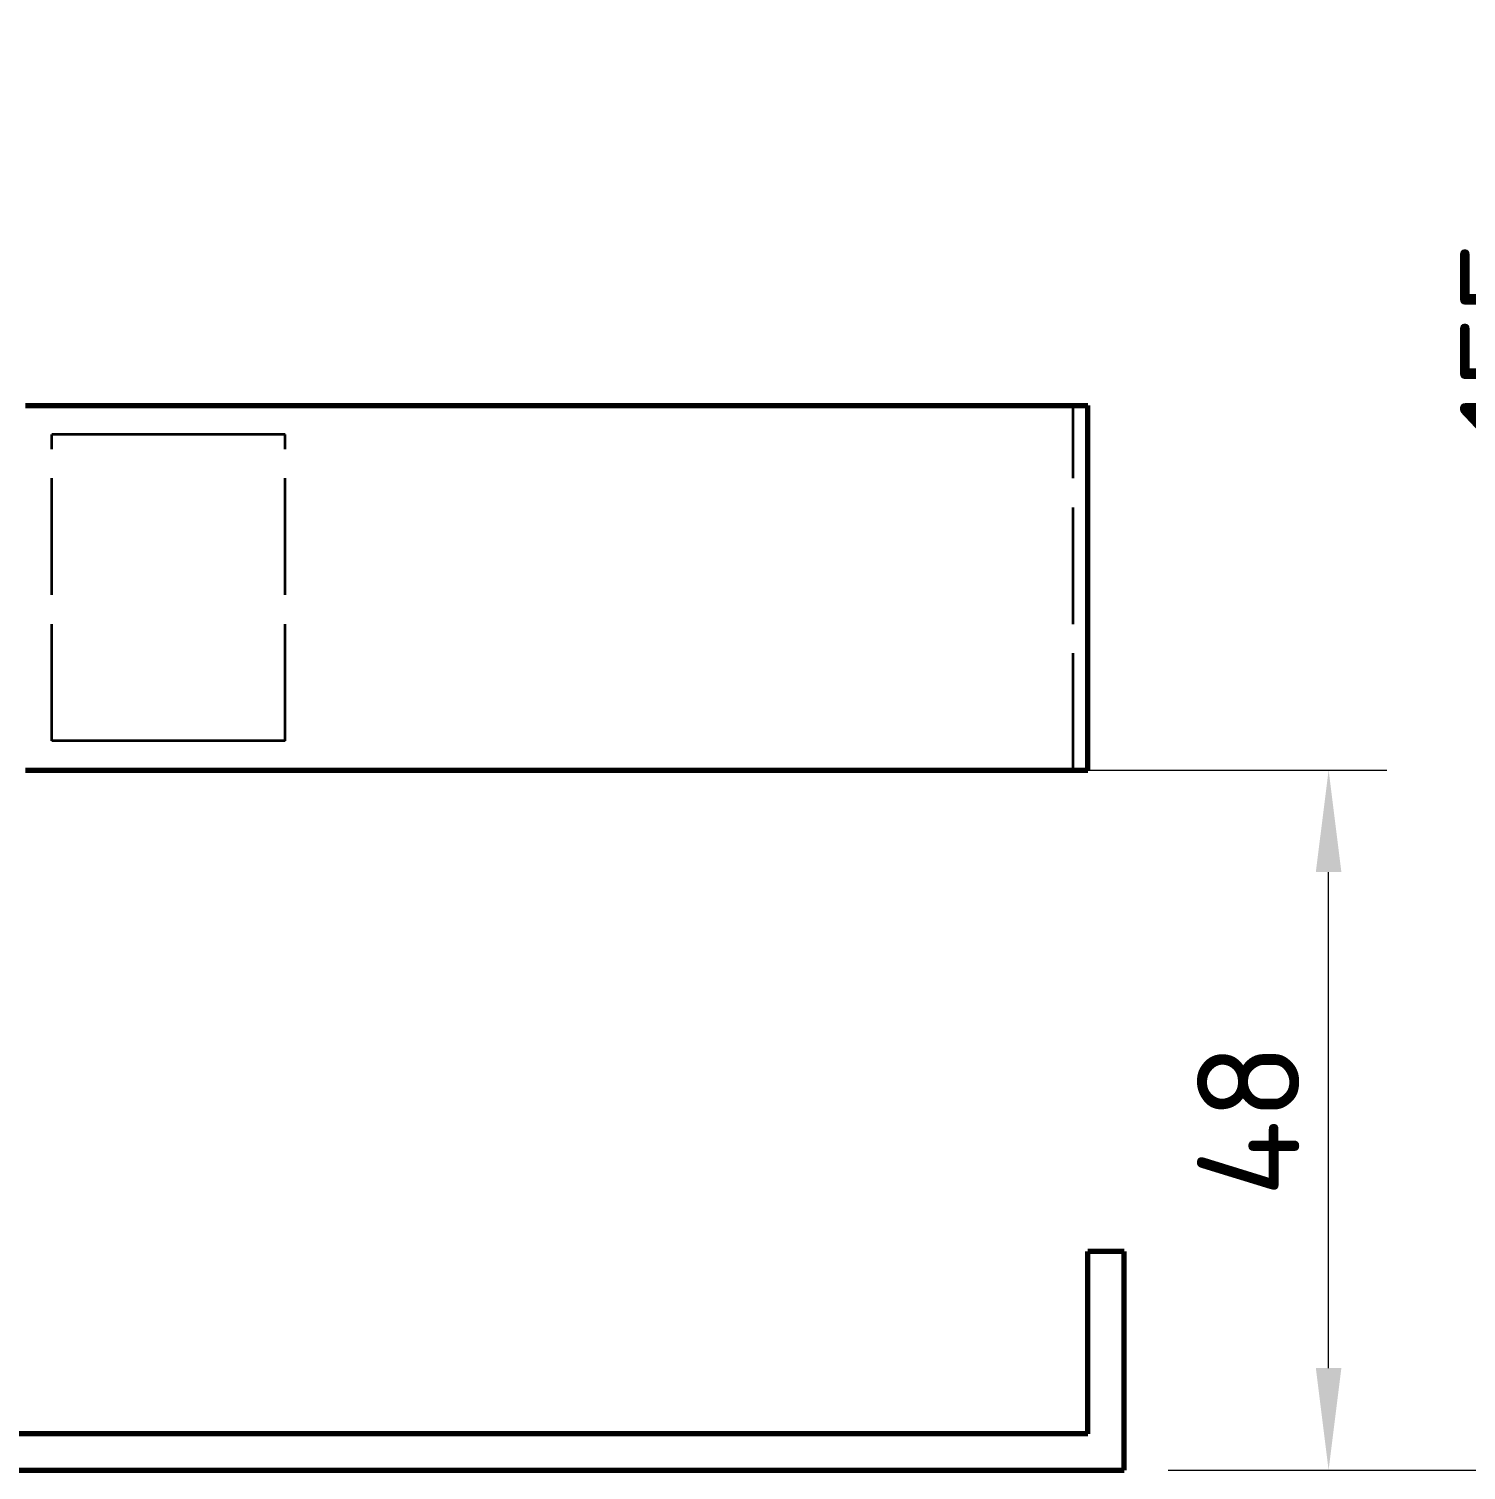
# Model space of a CAD drawing. Header units: millimetres. Extents: x 0 to 420, y 0 to 297.
# Drawn here: x 182.09 to 231.34, y 172.88 to 222.28 of the extents above; entities that cross this region are included whole.
import ezdxf

# ---------------------------------------------------------------- set-up
doc = ezdxf.new("R2010")
doc.units = ezdxf.units.MM
doc.linetypes.add('IRAM-E-TRAZOS', pattern=[5, 4, -1])
for name, color, linetype, lineweight in [('01-VISIBLE', 7, 'CONTINUOUS', 70), ('02-OCULTA', 4, 'IRAM-E-TRAZOS', 35), ('04-COTA', 3, 'CONTINUOUS', 18)]:
    doc.layers.add(name, color=color, linetype=linetype, lineweight=lineweight)
doc.styles.add('ISO3098', font='isocpeur.ttf')
doc.dimstyles.new('FLAMA-IRAM', dxfattribs={"dimtxt": 3.5, "dimasz": 3.5, "dimexe": 2, "dimexo": 1.5, "dimgap": 1, "dimtad": 1, "dimdec": 1, "dimtxsty": 'ISO3098', "dimblk": 'IRAM_FLECHA', "dimblk1": 'IRAM_FLECHA', "dimblk2": 'IRAM_FLECHA', "dimcen": 2.5, "dimclrd": 256, "dimclre": 256, "dimclrt": 256, "dimazin": 3, "dimtfac": 1, "dimtmove": 0, "dimatfit": 3, "dimlwd": 18, "dimlwe": 18})

# ---------------------------------------------------------------- blocks, each defined once
blk = doc.blocks.new('IRAM_FLECHA')
blk.add_solid([(0, 0), (-1, 0.125), (-1, -0.125)])

msp = doc.modelspace()

# ---------------------------------------------------------------- linework, layer by layer
at = {"layer": '01-VISIBLE'}
for p, q in [((218.375, 196.875), (218.375, 209.375)), ((218.375, 174.125), (218.375, 180.375)), ((219.625, 180.375), (218.375, 180.375)), ((219.625, 172.875), (219.625, 180.375)), ((218.375, 174.125), (154.125, 174.125)), ((152.875, 172.875), (219.625, 172.875))]:
    msp.add_line(p, q, dxfattribs=at)
for points in [[(181.975, 209.375), (182.175, 209.375), (182.375, 209.375), (182.575, 209.375), (182.775, 209.375), (182.975, 209.375), (183.175, 209.375), (183.375, 209.375), (183.575, 209.375), (183.775, 209.375), (183.975, 209.375), (184.175, 209.375), (184.375, 209.375), (184.575, 209.375), (184.775, 209.375), (184.975, 209.375), (185.175, 209.375), (185.375, 209.375), (185.575, 209.375), (185.775, 209.375), (185.975, 209.375), (186.175, 209.375), (186.375, 209.375), (186.575, 209.375), (186.775, 209.375), (186.975, 209.375), (187.175, 209.375), (187.375, 209.375), (187.575, 209.375), (187.775, 209.375), (187.975, 209.375), (188.175, 209.375), (188.375, 209.375), (188.575, 209.375), (188.775, 209.375), (188.975, 209.375), (189.175, 209.375), (189.375, 209.375), (189.575, 209.375), (189.775, 209.375), (189.975, 209.375), (190.175, 209.375), (190.375, 209.375), (190.575, 209.375), (190.775, 209.375), (190.975, 209.375), (191.175, 209.375), (191.375, 209.375), (191.575, 209.375), (191.775, 209.375), (191.975, 209.375), (192.175, 209.375), (192.375, 209.375), (192.575, 209.375), (192.775, 209.375), (192.975, 209.375), (193.175, 209.375), (193.375, 209.375), (193.575, 209.375), (193.775, 209.375), (193.975, 209.375), (194.175, 209.375), (194.375, 209.375), (194.575, 209.375), (194.775, 209.375), (194.975, 209.375), (195.175, 209.375), (195.375, 209.375), (195.575, 209.375), (195.775, 209.375), (195.975, 209.375), (196.175, 209.375), (196.375, 209.375), (196.575, 209.375), (196.775, 209.375), (196.975, 209.375), (197.175, 209.375), (197.375, 209.375), (197.575, 209.375), (197.775, 209.375), (197.975, 209.375), (198.175, 209.375), (198.375, 209.375), (198.575, 209.375), (198.775, 209.375), (198.975, 209.375), (199.175, 209.375), (199.375, 209.375), (199.575, 209.375), (199.775, 209.375), (199.975, 209.375), (200.175, 209.375), (200.375, 209.375), (200.575, 209.375), (200.775, 209.375), (200.975, 209.375), (201.175, 209.375), (201.375, 209.375), (201.575, 209.375), (201.775, 209.375), (201.975, 209.375), (202.175, 209.375), (202.375, 209.375), (202.575, 209.375), (202.775, 209.375), (202.975, 209.375), (203.175, 209.375), (203.375, 209.375), (203.575, 209.375), (203.775, 209.375), (203.975, 209.375), (204.175, 209.375), (204.375, 209.375), (204.575, 209.375), (204.775, 209.375), (204.975, 209.375), (205.175, 209.375), (205.375, 209.375), (205.575, 209.375), (205.775, 209.375), (205.975, 209.375), (206.175, 209.375), (206.375, 209.375), (206.575, 209.375), (206.775, 209.375), (206.975, 209.375), (207.175, 209.375), (207.375, 209.375), (207.575, 209.375), (207.775, 209.375), (207.975, 209.375), (208.175, 209.375), (208.375, 209.375), (208.575, 209.375), (208.775, 209.375), (208.975, 209.375), (209.175, 209.375), (209.375, 209.375), (209.575, 209.375), (209.775, 209.375), (209.975, 209.375), (210.175, 209.375), (210.375, 209.375), (210.575, 209.375), (210.775, 209.375), (210.975, 209.375), (211.175, 209.375), (211.375, 209.375), (211.575, 209.375), (211.775, 209.375), (211.975, 209.375), (212.175, 209.375), (212.375, 209.375), (212.575, 209.375), (212.775, 209.375), (212.975, 209.375), (213.175, 209.375), (213.375, 209.375), (213.575, 209.375), (213.775, 209.375), (213.975, 209.375), (214.175, 209.375), (214.375, 209.375), (214.575, 209.375), (214.775, 209.375), (214.975, 209.375), (215.175, 209.375), (215.375, 209.375), (215.575, 209.375), (215.775, 209.375), (215.975, 209.375), (216.175, 209.375), (216.375, 209.375), (216.575, 209.375), (216.775, 209.375), (216.975, 209.375), (217.175, 209.375), (217.375, 209.375), (217.575, 209.375), (217.775, 209.375), (217.975, 209.375), (218.175, 209.375), (218.375, 209.375)], [(181.975, 196.875), (182.175, 196.875), (182.375, 196.875), (182.575, 196.875), (182.775, 196.875), (182.975, 196.875), (183.175, 196.875), (183.375, 196.875), (183.575, 196.875), (183.775, 196.875), (183.975, 196.875), (184.175, 196.875), (184.375, 196.875), (184.575, 196.875), (184.775, 196.875), (184.975, 196.875), (185.175, 196.875), (185.375, 196.875), (185.575, 196.875), (185.775, 196.875), (185.975, 196.875), (186.175, 196.875), (186.375, 196.875), (186.575, 196.875), (186.775, 196.875), (186.975, 196.875), (187.175, 196.875), (187.375, 196.875), (187.575, 196.875), (187.775, 196.875), (187.975, 196.875), (188.175, 196.875), (188.375, 196.875), (188.575, 196.875), (188.775, 196.875), (188.975, 196.875), (189.175, 196.875), (189.375, 196.875), (189.575, 196.875), (189.775, 196.875), (189.975, 196.875), (190.175, 196.875), (190.375, 196.875), (190.575, 196.875), (190.775, 196.875), (190.975, 196.875), (191.175, 196.875), (191.375, 196.875), (191.575, 196.875), (191.775, 196.875), (191.975, 196.875), (192.175, 196.875), (192.375, 196.875), (192.575, 196.875), (192.775, 196.875), (192.975, 196.875), (193.175, 196.875), (193.375, 196.875), (193.575, 196.875), (193.775, 196.875), (193.975, 196.875), (194.175, 196.875), (194.375, 196.875), (194.575, 196.875), (194.775, 196.875), (194.975, 196.875), (195.175, 196.875), (195.375, 196.875), (195.575, 196.875), (195.775, 196.875), (195.975, 196.875), (196.175, 196.875), (196.375, 196.875), (196.575, 196.875), (196.775, 196.875), (196.975, 196.875), (197.175, 196.875), (197.375, 196.875), (197.575, 196.875), (197.775, 196.875), (197.975, 196.875), (198.175, 196.875), (198.375, 196.875), (198.575, 196.875), (198.775, 196.875), (198.975, 196.875), (199.175, 196.875), (199.375, 196.875), (199.575, 196.875), (199.775, 196.875), (199.975, 196.875), (200.175, 196.875), (200.375, 196.875), (200.575, 196.875), (200.775, 196.875), (200.975, 196.875), (201.175, 196.875), (201.375, 196.875), (201.575, 196.875), (201.775, 196.875), (201.975, 196.875), (202.175, 196.875), (202.375, 196.875), (202.575, 196.875), (202.775, 196.875), (202.975, 196.875), (203.175, 196.875), (203.375, 196.875), (203.575, 196.875), (203.775, 196.875), (203.975, 196.875), (204.175, 196.875), (204.375, 196.875), (204.575, 196.875), (204.775, 196.875), (204.975, 196.875), (205.175, 196.875), (205.375, 196.875), (205.575, 196.875), (205.775, 196.875), (205.975, 196.875), (206.175, 196.875), (206.375, 196.875), (206.575, 196.875), (206.775, 196.875), (206.975, 196.875), (207.175, 196.875), (207.375, 196.875), (207.575, 196.875), (207.775, 196.875), (207.975, 196.875), (208.175, 196.875), (208.375, 196.875), (208.575, 196.875), (208.775, 196.875), (208.975, 196.875), (209.175, 196.875), (209.375, 196.875), (209.575, 196.875), (209.775, 196.875), (209.975, 196.875), (210.175, 196.875), (210.375, 196.875), (210.575, 196.875), (210.775, 196.875), (210.975, 196.875), (211.175, 196.875), (211.375, 196.875), (211.575, 196.875), (211.775, 196.875), (211.975, 196.875), (212.175, 196.875), (212.375, 196.875), (212.575, 196.875), (212.775, 196.875), (212.975, 196.875), (213.175, 196.875), (213.375, 196.875), (213.575, 196.875), (213.775, 196.875), (213.975, 196.875), (214.175, 196.875), (214.375, 196.875), (214.575, 196.875), (214.775, 196.875), (214.975, 196.875), (215.175, 196.875), (215.375, 196.875), (215.575, 196.875), (215.775, 196.875), (215.975, 196.875), (216.175, 196.875), (216.375, 196.875), (216.575, 196.875), (216.775, 196.875), (216.975, 196.875), (217.175, 196.875), (217.375, 196.875), (217.575, 196.875), (217.775, 196.875), (217.975, 196.875), (218.175, 196.875), (218.375, 196.875)]]:
    msp.add_lwpolyline(points, dxfattribs=at)
at = {"layer": '02-OCULTA'}
for p, q in [((217.875, 196.875), (217.875, 209.375)), ((182.875, 197.875), (182.875, 208.375)), ((182.875, 197.875), (182.875, 208.375)), ((182.875, 197.875), (182.875, 208.375)), ((190.875, 208.375), (182.875, 208.375)), ((182.875, 197.875), (182.875, 208.375)), ((190.875, 208.375), (182.875, 208.375)), ((190.875, 197.875), (190.875, 208.375)), ((190.875, 197.875), (190.875, 208.375)), ((190.875, 197.875), (190.875, 208.375)), ((190.875, 197.875), (190.875, 208.375)), ((190.875, 197.875), (182.875, 197.875)), ((190.875, 197.875), (182.875, 197.875)), ((218.375, 174.125), (218.375, 180.375)), ((219.625, 180.375), (218.375, 180.375)), ((219.625, 180.375), (219.625, 172.875)), ((218.375, 174.125), (154.125, 174.125)), ((152.875, 172.875), (219.625, 172.875))]:
    msp.add_line(p, q, dxfattribs=at)
for points in [[(186.875, 209.375), (186.674, 209.375), (186.474, 209.375), (186.273, 209.375), (186.072, 209.375), (185.872, 209.375), (185.671, 209.375), (185.471, 209.375), (185.27, 209.375), (185.069, 209.375), (184.869, 209.375), (184.668, 209.375), (184.467, 209.375), (184.267, 209.375), (184.066, 209.375), (183.865, 209.375), (183.665, 209.375), (183.464, 209.375), (183.264, 209.375), (183.063, 209.375), (182.862, 209.375), (182.662, 209.375), (182.461, 209.375), (182.26, 209.375), (182.06, 209.375)], [(186.875, 209.375), (186.675, 209.375), (186.475, 209.375), (186.275, 209.375), (186.075, 209.375), (185.875, 209.375), (185.675, 209.375), (185.475, 209.375), (185.275, 209.375), (185.075, 209.375), (184.875, 209.375), (184.675, 209.375), (184.475, 209.375), (184.275, 209.375), (184.075, 209.375), (183.875, 209.375), (183.675, 209.375), (183.475, 209.375), (183.275, 209.375), (183.075, 209.375), (182.875, 209.375), (182.675, 209.375), (182.475, 209.375), (182.275, 209.375), (182.075, 209.375)], [(182.075, 209.375), (182.275, 209.375), (182.475, 209.375), (182.675, 209.375), (182.875, 209.375), (183.075, 209.375), (183.275, 209.375), (183.475, 209.375), (183.675, 209.375), (183.875, 209.375), (184.075, 209.375), (184.275, 209.375), (184.475, 209.375), (184.675, 209.375), (184.875, 209.375), (185.075, 209.375), (185.275, 209.375), (185.475, 209.375), (185.675, 209.375), (185.875, 209.375), (186.075, 209.375), (186.275, 209.375), (186.475, 209.375), (186.675, 209.375), (186.875, 209.375), (187.075, 209.375), (187.275, 209.375), (187.475, 209.375), (187.675, 209.375), (187.875, 209.375), (188.075, 209.375), (188.275, 209.375), (188.475, 209.375), (188.675, 209.375), (188.875, 209.375), (189.075, 209.375), (189.275, 209.375), (189.475, 209.375), (189.675, 209.375), (189.875, 209.375), (190.075, 209.375), (190.275, 209.375), (190.475, 209.375), (190.675, 209.375), (190.875, 209.375), (191.075, 209.375), (191.275, 209.375), (191.475, 209.375), (191.675, 209.375), (191.875, 209.375), (192.075, 209.375), (192.275, 209.375), (192.475, 209.375), (192.675, 209.375), (192.875, 209.375), (193.075, 209.375), (193.275, 209.375), (193.475, 209.375), (193.675, 209.375), (193.875, 209.375), (194.075, 209.375), (194.275, 209.375), (194.475, 209.375), (194.675, 209.375), (194.875, 209.375), (195.075, 209.375), (195.275, 209.375), (195.475, 209.375), (195.675, 209.375), (195.875, 209.375), (196.075, 209.375), (196.275, 209.375), (196.475, 209.375), (196.675, 209.375), (196.875, 209.375), (197.075, 209.375), (197.275, 209.375), (197.475, 209.375), (197.675, 209.375), (197.875, 209.375), (198.075, 209.375), (198.275, 209.375), (198.475, 209.375), (198.675, 209.375), (198.875, 209.375), (199.075, 209.375), (199.275, 209.375), (199.475, 209.375), (199.675, 209.375), (199.875, 209.375), (200.075, 209.375), (200.275, 209.375), (200.475, 209.375), (200.675, 209.375), (200.875, 209.375), (201.075, 209.375), (201.275, 209.375), (201.475, 209.375), (201.675, 209.375), (201.875, 209.375), (202.075, 209.375), (202.275, 209.375), (202.475, 209.375), (202.675, 209.375), (202.875, 209.375), (203.075, 209.375), (203.275, 209.375), (203.475, 209.375), (203.675, 209.375), (203.875, 209.375), (204.075, 209.375), (204.275, 209.375), (204.475, 209.375), (204.675, 209.375), (204.875, 209.375), (205.075, 209.375), (205.275, 209.375), (205.475, 209.375), (205.675, 209.375), (205.875, 209.375), (206.075, 209.375), (206.275, 209.375), (206.475, 209.375), (206.675, 209.375), (206.875, 209.375), (207.075, 209.375), (207.275, 209.375), (207.475, 209.375), (207.675, 209.375), (207.875, 209.375), (208.075, 209.375), (208.275, 209.375), (208.475, 209.375), (208.675, 209.375), (208.875, 209.375), (209.075, 209.375), (209.275, 209.375), (209.475, 209.375), (209.675, 209.375), (209.875, 209.375), (210.075, 209.375), (210.275, 209.375), (210.475, 209.375), (210.675, 209.375), (210.875, 209.375), (211.075, 209.375), (211.275, 209.375), (211.475, 209.375), (211.675, 209.375), (211.875, 209.375), (212.075, 209.375), (212.275, 209.375), (212.475, 209.375), (212.675, 209.375), (212.875, 209.375), (213.075, 209.375), (213.275, 209.375), (213.475, 209.375), (213.675, 209.375), (213.875, 209.375), (214.075, 209.375), (214.275, 209.375), (214.475, 209.375), (214.675, 209.375), (214.875, 209.375), (215.075, 209.375), (215.275, 209.375), (215.475, 209.375), (215.675, 209.375), (215.875, 209.375), (216.075, 209.375), (216.275, 209.375), (216.475, 209.375), (216.675, 209.375), (216.875, 209.375), (217.075, 209.375), (217.275, 209.375), (217.475, 209.375), (217.675, 209.375), (217.875, 209.375)], [(218.375, 209.375), (218.174, 209.375), (217.974, 209.375), (217.773, 209.375), (217.572, 209.375), (217.372, 209.375), (217.171, 209.375), (216.971, 209.375), (216.77, 209.375), (216.569, 209.375), (216.369, 209.375), (216.168, 209.375), (215.967, 209.375), (215.767, 209.375), (215.566, 209.375), (215.365, 209.375), (215.165, 209.375), (214.964, 209.375), (214.764, 209.375), (214.563, 209.375), (214.362, 209.375), (214.162, 209.375), (213.961, 209.375), (213.76, 209.375), (213.56, 209.375), (213.359, 209.375), (213.158, 209.375), (212.958, 209.375), (212.757, 209.375), (212.557, 209.375), (212.356, 209.375), (212.155, 209.375), (211.955, 209.375), (211.754, 209.375), (211.553, 209.375), (211.353, 209.375), (211.152, 209.375), (210.951, 209.375), (210.751, 209.375), (210.55, 209.375), (210.35, 209.375), (210.149, 209.375), (209.948, 209.375), (209.748, 209.375), (209.547, 209.375), (209.346, 209.375), (209.146, 209.375), (208.945, 209.375), (208.744, 209.375), (208.544, 209.375), (208.343, 209.375), (208.143, 209.375), (207.942, 209.375), (207.741, 209.375), (207.541, 209.375), (207.34, 209.375), (207.139, 209.375), (206.939, 209.375), (206.738, 209.375), (206.537, 209.375), (206.337, 209.375), (206.136, 209.375), (205.936, 209.375), (205.735, 209.375), (205.534, 209.375), (205.334, 209.375), (205.133, 209.375), (204.932, 209.375), (204.732, 209.375), (204.531, 209.375), (204.33, 209.375), (204.13, 209.375), (203.929, 209.375), (203.729, 209.375), (203.528, 209.375), (203.327, 209.375), (203.127, 209.375), (202.926, 209.375), (202.725, 209.375), (202.525, 209.375), (202.324, 209.375), (202.123, 209.375), (201.923, 209.375), (201.722, 209.375), (201.521, 209.375), (201.321, 209.375), (201.12, 209.375), (200.92, 209.375), (200.719, 209.375), (200.518, 209.375), (200.318, 209.375), (200.117, 209.375), (199.916, 209.375), (199.716, 209.375), (199.515, 209.375), (199.314, 209.375), (199.114, 209.375), (198.913, 209.375), (198.713, 209.375), (198.512, 209.375), (198.311, 209.375), (198.111, 209.375), (197.91, 209.375), (197.709, 209.375), (197.509, 209.375), (197.308, 209.375), (197.107, 209.375), (196.907, 209.375), (196.706, 209.375), (196.506, 209.375), (196.305, 209.375), (196.104, 209.375), (195.904, 209.375), (195.703, 209.375), (195.502, 209.375), (195.302, 209.375), (195.101, 209.375), (194.9, 209.375), (194.7, 209.375), (194.499, 209.375), (194.299, 209.375), (194.098, 209.375), (193.897, 209.375), (193.697, 209.375), (193.496, 209.375), (193.295, 209.375), (193.095, 209.375), (192.894, 209.375), (192.693, 209.375), (192.493, 209.375), (192.292, 209.375), (192.092, 209.375), (191.891, 209.375), (191.69, 209.375), (191.49, 209.375), (191.289, 209.375), (191.088, 209.375), (190.888, 209.375), (190.687, 209.375), (190.486, 209.375), (190.286, 209.375), (190.085, 209.375), (189.885, 209.375), (189.684, 209.375), (189.483, 209.375), (189.283, 209.375), (189.082, 209.375), (188.881, 209.375), (188.681, 209.375), (188.48, 209.375), (188.279, 209.375), (188.079, 209.375), (187.878, 209.375), (187.678, 209.375), (187.477, 209.375), (187.276, 209.375), (187.076, 209.375), (186.875, 209.375)], [(217.875, 209.375), (217.674, 209.375), (217.472, 209.375), (217.271, 209.375), (217.07, 209.375), (216.869, 209.375), (216.667, 209.375), (216.466, 209.375), (216.265, 209.375), (216.063, 209.375), (215.862, 209.375), (215.661, 209.375), (215.459, 209.375), (215.258, 209.375), (215.057, 209.375), (214.856, 209.375), (214.654, 209.375), (214.453, 209.375), (214.252, 209.375), (214.05, 209.375), (213.849, 209.375), (213.648, 209.375), (213.446, 209.375), (213.245, 209.375), (213.044, 209.375), (212.843, 209.375), (212.641, 209.375), (212.44, 209.375), (212.239, 209.375), (212.037, 209.375), (211.836, 209.375), (211.635, 209.375), (211.433, 209.375), (211.232, 209.375), (211.031, 209.375), (210.83, 209.375), (210.628, 209.375), (210.427, 209.375), (210.226, 209.375), (210.024, 209.375), (209.823, 209.375), (209.622, 209.375), (209.42, 209.375), (209.219, 209.375), (209.018, 209.375), (208.817, 209.375), (208.615, 209.375), (208.414, 209.375), (208.213, 209.375), (208.011, 209.375), (207.81, 209.375), (207.609, 209.375), (207.407, 209.375), (207.206, 209.375), (207.005, 209.375), (206.804, 209.375), (206.602, 209.375), (206.401, 209.375), (206.2, 209.375), (205.998, 209.375), (205.797, 209.375), (205.596, 209.375), (205.394, 209.375), (205.193, 209.375), (204.992, 209.375), (204.791, 209.375), (204.589, 209.375), (204.388, 209.375), (204.187, 209.375), (203.985, 209.375), (203.784, 209.375), (203.583, 209.375), (203.381, 209.375), (203.18, 209.375), (202.979, 209.375), (202.778, 209.375), (202.576, 209.375), (202.375, 209.375), (202.174, 209.375), (201.972, 209.375), (201.771, 209.375), (201.57, 209.375), (201.369, 209.375), (201.167, 209.375), (200.966, 209.375), (200.765, 209.375), (200.563, 209.375), (200.362, 209.375), (200.161, 209.375), (199.959, 209.375), (199.758, 209.375), (199.557, 209.375), (199.356, 209.375), (199.154, 209.375), (198.953, 209.375), (198.752, 209.375), (198.55, 209.375), (198.349, 209.375), (198.148, 209.375), (197.946, 209.375), (197.745, 209.375), (197.544, 209.375), (197.343, 209.375), (197.141, 209.375), (196.94, 209.375), (196.739, 209.375), (196.537, 209.375), (196.336, 209.375), (196.135, 209.375), (195.933, 209.375), (195.732, 209.375), (195.531, 209.375), (195.33, 209.375), (195.128, 209.375), (194.927, 209.375), (194.726, 209.375), (194.524, 209.375), (194.323, 209.375), (194.122, 209.375), (193.92, 209.375), (193.719, 209.375), (193.518, 209.375), (193.317, 209.375), (193.115, 209.375), (192.914, 209.375), (192.713, 209.375), (192.511, 209.375), (192.31, 209.375), (192.109, 209.375), (191.907, 209.375), (191.706, 209.375), (191.505, 209.375), (191.304, 209.375), (191.102, 209.375), (190.901, 209.375), (190.7, 209.375), (190.498, 209.375), (190.297, 209.375), (190.096, 209.375), (189.894, 209.375), (189.693, 209.375), (189.492, 209.375), (189.291, 209.375), (189.089, 209.375), (188.888, 209.375), (188.687, 209.375), (188.485, 209.375), (188.284, 209.375), (188.083, 209.375), (187.881, 209.375), (187.68, 209.375), (187.479, 209.375), (187.278, 209.375), (187.076, 209.375), (186.875, 209.375)], [(186.875, 208.375), (186.675, 208.375), (186.475, 208.375), (186.275, 208.375), (186.075, 208.375), (185.875, 208.375), (185.675, 208.375), (185.475, 208.375), (185.275, 208.375), (185.075, 208.375), (184.875, 208.375), (184.675, 208.375), (184.475, 208.375), (184.275, 208.375), (184.075, 208.375), (183.875, 208.375), (183.675, 208.375), (183.475, 208.375), (183.275, 208.375), (183.075, 208.375), (182.875, 208.375)], [(186.875, 208.375), (186.675, 208.375), (186.475, 208.375), (186.275, 208.375), (186.075, 208.375), (185.875, 208.375), (185.675, 208.375), (185.475, 208.375), (185.275, 208.375), (185.075, 208.375), (184.875, 208.375), (184.675, 208.375), (184.475, 208.375), (184.275, 208.375), (184.075, 208.375), (183.875, 208.375), (183.675, 208.375), (183.475, 208.375), (183.275, 208.375), (183.075, 208.375), (182.875, 208.375)], [(190.875, 208.375), (190.675, 208.375), (190.475, 208.375), (190.275, 208.375), (190.075, 208.375), (189.875, 208.375), (189.675, 208.375), (189.475, 208.375), (189.275, 208.375), (189.075, 208.375), (188.875, 208.375), (188.675, 208.375), (188.475, 208.375), (188.275, 208.375), (188.075, 208.375), (187.875, 208.375), (187.675, 208.375), (187.475, 208.375), (187.275, 208.375), (187.075, 208.375), (186.875, 208.375)], [(190.875, 208.375), (190.675, 208.375), (190.475, 208.375), (190.275, 208.375), (190.075, 208.375), (189.875, 208.375), (189.675, 208.375), (189.475, 208.375), (189.275, 208.375), (189.075, 208.375), (188.875, 208.375), (188.675, 208.375), (188.475, 208.375), (188.275, 208.375), (188.075, 208.375), (187.875, 208.375), (187.675, 208.375), (187.475, 208.375), (187.275, 208.375), (187.075, 208.375), (186.875, 208.375)], [(186.875, 197.875), (186.675, 197.875), (186.475, 197.875), (186.275, 197.875), (186.075, 197.875), (185.875, 197.875), (185.675, 197.875), (185.475, 197.875), (185.275, 197.875), (185.075, 197.875), (184.875, 197.875), (184.675, 197.875), (184.475, 197.875), (184.275, 197.875), (184.075, 197.875), (183.875, 197.875), (183.675, 197.875), (183.475, 197.875), (183.275, 197.875), (183.075, 197.875), (182.875, 197.875)], [(186.875, 197.875), (186.675, 197.875), (186.475, 197.875), (186.275, 197.875), (186.075, 197.875), (185.875, 197.875), (185.675, 197.875), (185.475, 197.875), (185.275, 197.875), (185.075, 197.875), (184.875, 197.875), (184.675, 197.875), (184.475, 197.875), (184.275, 197.875), (184.075, 197.875), (183.875, 197.875), (183.675, 197.875), (183.475, 197.875), (183.275, 197.875), (183.075, 197.875), (182.875, 197.875)], [(190.875, 197.875), (190.675, 197.875), (190.475, 197.875), (190.275, 197.875), (190.075, 197.875), (189.875, 197.875), (189.675, 197.875), (189.475, 197.875), (189.275, 197.875), (189.075, 197.875), (188.875, 197.875), (188.675, 197.875), (188.475, 197.875), (188.275, 197.875), (188.075, 197.875), (187.875, 197.875), (187.675, 197.875), (187.475, 197.875), (187.275, 197.875), (187.075, 197.875), (186.875, 197.875)], [(190.875, 197.875), (190.675, 197.875), (190.475, 197.875), (190.275, 197.875), (190.075, 197.875), (189.875, 197.875), (189.675, 197.875), (189.475, 197.875), (189.275, 197.875), (189.075, 197.875), (188.875, 197.875), (188.675, 197.875), (188.475, 197.875), (188.275, 197.875), (188.075, 197.875), (187.875, 197.875), (187.675, 197.875), (187.475, 197.875), (187.275, 197.875), (187.075, 197.875), (186.875, 197.875)], [(186.875, 196.875), (186.674, 196.875), (186.474, 196.875), (186.273, 196.875), (186.072, 196.875), (185.872, 196.875), (185.671, 196.875), (185.471, 196.875), (185.27, 196.875), (185.069, 196.875), (184.869, 196.875), (184.668, 196.875), (184.467, 196.875), (184.267, 196.875), (184.066, 196.875), (183.865, 196.875), (183.665, 196.875), (183.464, 196.875), (183.264, 196.875), (183.063, 196.875), (182.862, 196.875), (182.662, 196.875), (182.461, 196.875), (182.26, 196.875), (182.06, 196.875)], [(186.875, 196.875), (186.675, 196.875), (186.475, 196.875), (186.275, 196.875), (186.075, 196.875), (185.875, 196.875), (185.675, 196.875), (185.475, 196.875), (185.275, 196.875), (185.075, 196.875), (184.875, 196.875), (184.675, 196.875), (184.475, 196.875), (184.275, 196.875), (184.075, 196.875), (183.875, 196.875), (183.675, 196.875), (183.475, 196.875), (183.275, 196.875), (183.075, 196.875), (182.875, 196.875), (182.675, 196.875), (182.475, 196.875), (182.275, 196.875), (182.075, 196.875)], [(182.075, 196.875), (182.275, 196.875), (182.475, 196.875), (182.675, 196.875), (182.875, 196.875), (183.075, 196.875), (183.275, 196.875), (183.475, 196.875), (183.675, 196.875), (183.875, 196.875), (184.075, 196.875), (184.275, 196.875), (184.475, 196.875), (184.675, 196.875), (184.875, 196.875), (185.075, 196.875), (185.275, 196.875), (185.475, 196.875), (185.675, 196.875), (185.875, 196.875), (186.075, 196.875), (186.275, 196.875), (186.475, 196.875), (186.675, 196.875), (186.875, 196.875), (187.075, 196.875), (187.275, 196.875), (187.475, 196.875), (187.675, 196.875), (187.875, 196.875), (188.075, 196.875), (188.275, 196.875), (188.475, 196.875), (188.675, 196.875), (188.875, 196.875), (189.075, 196.875), (189.275, 196.875), (189.475, 196.875), (189.675, 196.875), (189.875, 196.875), (190.075, 196.875), (190.275, 196.875), (190.475, 196.875), (190.675, 196.875), (190.875, 196.875), (191.075, 196.875), (191.275, 196.875), (191.475, 196.875), (191.675, 196.875), (191.875, 196.875), (192.075, 196.875), (192.275, 196.875), (192.475, 196.875), (192.675, 196.875), (192.875, 196.875), (193.075, 196.875), (193.275, 196.875), (193.475, 196.875), (193.675, 196.875), (193.875, 196.875), (194.075, 196.875), (194.275, 196.875), (194.475, 196.875), (194.675, 196.875), (194.875, 196.875), (195.075, 196.875), (195.275, 196.875), (195.475, 196.875), (195.675, 196.875), (195.875, 196.875), (196.075, 196.875), (196.275, 196.875), (196.475, 196.875), (196.675, 196.875), (196.875, 196.875), (197.075, 196.875), (197.275, 196.875), (197.475, 196.875), (197.675, 196.875), (197.875, 196.875), (198.075, 196.875), (198.275, 196.875), (198.475, 196.875), (198.675, 196.875), (198.875, 196.875), (199.075, 196.875), (199.275, 196.875), (199.475, 196.875), (199.675, 196.875), (199.875, 196.875), (200.075, 196.875), (200.275, 196.875), (200.475, 196.875), (200.675, 196.875), (200.875, 196.875), (201.075, 196.875), (201.275, 196.875), (201.475, 196.875), (201.675, 196.875), (201.875, 196.875), (202.075, 196.875), (202.275, 196.875), (202.475, 196.875), (202.675, 196.875), (202.875, 196.875), (203.075, 196.875), (203.275, 196.875), (203.475, 196.875), (203.675, 196.875), (203.875, 196.875), (204.075, 196.875), (204.275, 196.875), (204.475, 196.875), (204.675, 196.875), (204.875, 196.875), (205.075, 196.875), (205.275, 196.875), (205.475, 196.875), (205.675, 196.875), (205.875, 196.875), (206.075, 196.875), (206.275, 196.875), (206.475, 196.875), (206.675, 196.875), (206.875, 196.875), (207.075, 196.875), (207.275, 196.875), (207.475, 196.875), (207.675, 196.875), (207.875, 196.875), (208.075, 196.875), (208.275, 196.875), (208.475, 196.875), (208.675, 196.875), (208.875, 196.875), (209.075, 196.875), (209.275, 196.875), (209.475, 196.875), (209.675, 196.875), (209.875, 196.875), (210.075, 196.875), (210.275, 196.875), (210.475, 196.875), (210.675, 196.875), (210.875, 196.875), (211.075, 196.875), (211.275, 196.875), (211.475, 196.875), (211.675, 196.875), (211.875, 196.875), (212.075, 196.875), (212.275, 196.875), (212.475, 196.875), (212.675, 196.875), (212.875, 196.875), (213.075, 196.875), (213.275, 196.875), (213.475, 196.875), (213.675, 196.875), (213.875, 196.875), (214.075, 196.875), (214.275, 196.875), (214.475, 196.875), (214.675, 196.875), (214.875, 196.875), (215.075, 196.875), (215.275, 196.875), (215.475, 196.875), (215.675, 196.875), (215.875, 196.875), (216.075, 196.875), (216.275, 196.875), (216.475, 196.875), (216.675, 196.875), (216.875, 196.875), (217.075, 196.875), (217.275, 196.875), (217.475, 196.875), (217.675, 196.875), (217.875, 196.875)], [(218.375, 196.875), (218.174, 196.875), (217.974, 196.875), (217.773, 196.875), (217.572, 196.875), (217.372, 196.875), (217.171, 196.875), (216.971, 196.875), (216.77, 196.875), (216.569, 196.875), (216.369, 196.875), (216.168, 196.875), (215.967, 196.875), (215.767, 196.875), (215.566, 196.875), (215.365, 196.875), (215.165, 196.875), (214.964, 196.875), (214.764, 196.875), (214.563, 196.875), (214.362, 196.875), (214.162, 196.875), (213.961, 196.875), (213.76, 196.875), (213.56, 196.875), (213.359, 196.875), (213.158, 196.875), (212.958, 196.875), (212.757, 196.875), (212.557, 196.875), (212.356, 196.875), (212.155, 196.875), (211.955, 196.875), (211.754, 196.875), (211.553, 196.875), (211.353, 196.875), (211.152, 196.875), (210.951, 196.875), (210.751, 196.875), (210.55, 196.875), (210.35, 196.875), (210.149, 196.875), (209.948, 196.875), (209.748, 196.875), (209.547, 196.875), (209.346, 196.875), (209.146, 196.875), (208.945, 196.875), (208.744, 196.875), (208.544, 196.875), (208.343, 196.875), (208.143, 196.875), (207.942, 196.875), (207.741, 196.875), (207.541, 196.875), (207.34, 196.875), (207.139, 196.875), (206.939, 196.875), (206.738, 196.875), (206.537, 196.875), (206.337, 196.875), (206.136, 196.875), (205.936, 196.875), (205.735, 196.875), (205.534, 196.875), (205.334, 196.875), (205.133, 196.875), (204.932, 196.875), (204.732, 196.875), (204.531, 196.875), (204.33, 196.875), (204.13, 196.875), (203.929, 196.875), (203.729, 196.875), (203.528, 196.875), (203.327, 196.875), (203.127, 196.875), (202.926, 196.875), (202.725, 196.875), (202.525, 196.875), (202.324, 196.875), (202.123, 196.875), (201.923, 196.875), (201.722, 196.875), (201.521, 196.875), (201.321, 196.875), (201.12, 196.875), (200.92, 196.875), (200.719, 196.875), (200.518, 196.875), (200.318, 196.875), (200.117, 196.875), (199.916, 196.875), (199.716, 196.875), (199.515, 196.875), (199.314, 196.875), (199.114, 196.875), (198.913, 196.875), (198.713, 196.875), (198.512, 196.875), (198.311, 196.875), (198.111, 196.875), (197.91, 196.875), (197.709, 196.875), (197.509, 196.875), (197.308, 196.875), (197.107, 196.875), (196.907, 196.875), (196.706, 196.875), (196.506, 196.875), (196.305, 196.875), (196.104, 196.875), (195.904, 196.875), (195.703, 196.875), (195.502, 196.875), (195.302, 196.875), (195.101, 196.875), (194.9, 196.875), (194.7, 196.875), (194.499, 196.875), (194.299, 196.875), (194.098, 196.875), (193.897, 196.875), (193.697, 196.875), (193.496, 196.875), (193.295, 196.875), (193.095, 196.875), (192.894, 196.875), (192.693, 196.875), (192.493, 196.875), (192.292, 196.875), (192.092, 196.875), (191.891, 196.875), (191.69, 196.875), (191.49, 196.875), (191.289, 196.875), (191.088, 196.875), (190.888, 196.875), (190.687, 196.875), (190.486, 196.875), (190.286, 196.875), (190.085, 196.875), (189.885, 196.875), (189.684, 196.875), (189.483, 196.875), (189.283, 196.875), (189.082, 196.875), (188.881, 196.875), (188.681, 196.875), (188.48, 196.875), (188.279, 196.875), (188.079, 196.875), (187.878, 196.875), (187.678, 196.875), (187.477, 196.875), (187.276, 196.875), (187.076, 196.875), (186.875, 196.875)], [(217.875, 196.875), (217.674, 196.875), (217.472, 196.875), (217.271, 196.875), (217.07, 196.875), (216.869, 196.875), (216.667, 196.875), (216.466, 196.875), (216.265, 196.875), (216.063, 196.875), (215.862, 196.875), (215.661, 196.875), (215.459, 196.875), (215.258, 196.875), (215.057, 196.875), (214.856, 196.875), (214.654, 196.875), (214.453, 196.875), (214.252, 196.875), (214.05, 196.875), (213.849, 196.875), (213.648, 196.875), (213.446, 196.875), (213.245, 196.875), (213.044, 196.875), (212.843, 196.875), (212.641, 196.875), (212.44, 196.875), (212.239, 196.875), (212.037, 196.875), (211.836, 196.875), (211.635, 196.875), (211.433, 196.875), (211.232, 196.875), (211.031, 196.875), (210.83, 196.875), (210.628, 196.875), (210.427, 196.875), (210.226, 196.875), (210.024, 196.875), (209.823, 196.875), (209.622, 196.875), (209.42, 196.875), (209.219, 196.875), (209.018, 196.875), (208.817, 196.875), (208.615, 196.875), (208.414, 196.875), (208.213, 196.875), (208.011, 196.875), (207.81, 196.875), (207.609, 196.875), (207.407, 196.875), (207.206, 196.875), (207.005, 196.875), (206.804, 196.875), (206.602, 196.875), (206.401, 196.875), (206.2, 196.875), (205.998, 196.875), (205.797, 196.875), (205.596, 196.875), (205.394, 196.875), (205.193, 196.875), (204.992, 196.875), (204.791, 196.875), (204.589, 196.875), (204.388, 196.875), (204.187, 196.875), (203.985, 196.875), (203.784, 196.875), (203.583, 196.875), (203.381, 196.875), (203.18, 196.875), (202.979, 196.875), (202.778, 196.875), (202.576, 196.875), (202.375, 196.875), (202.174, 196.875), (201.972, 196.875), (201.771, 196.875), (201.57, 196.875), (201.369, 196.875), (201.167, 196.875), (200.966, 196.875), (200.765, 196.875), (200.563, 196.875), (200.362, 196.875), (200.161, 196.875), (199.959, 196.875), (199.758, 196.875), (199.557, 196.875), (199.356, 196.875), (199.154, 196.875), (198.953, 196.875), (198.752, 196.875), (198.55, 196.875), (198.349, 196.875), (198.148, 196.875), (197.946, 196.875), (197.745, 196.875), (197.544, 196.875), (197.343, 196.875), (197.141, 196.875), (196.94, 196.875), (196.739, 196.875), (196.537, 196.875), (196.336, 196.875), (196.135, 196.875), (195.933, 196.875), (195.732, 196.875), (195.531, 196.875), (195.33, 196.875), (195.128, 196.875), (194.927, 196.875), (194.726, 196.875), (194.524, 196.875), (194.323, 196.875), (194.122, 196.875), (193.92, 196.875), (193.719, 196.875), (193.518, 196.875), (193.317, 196.875), (193.115, 196.875), (192.914, 196.875), (192.713, 196.875), (192.511, 196.875), (192.31, 196.875), (192.109, 196.875), (191.907, 196.875), (191.706, 196.875), (191.505, 196.875), (191.304, 196.875), (191.102, 196.875), (190.901, 196.875), (190.7, 196.875), (190.498, 196.875), (190.297, 196.875), (190.096, 196.875), (189.894, 196.875), (189.693, 196.875), (189.492, 196.875), (189.291, 196.875), (189.089, 196.875), (188.888, 196.875), (188.687, 196.875), (188.485, 196.875), (188.284, 196.875), (188.083, 196.875), (187.881, 196.875), (187.68, 196.875), (187.479, 196.875), (187.278, 196.875), (187.076, 196.875), (186.875, 196.875)]]:
    msp.add_lwpolyline(points, dxfattribs=at)

# ---------------------------------------------------------------- dimensions: what is measured, and where the dimension line sits
at = {"layer": '04-COTA'}
for base, p2 in [((235.625, 172.875), (186.875, 250.375)), ((226.625, 172.875), (186.875, 196.875))]:
    msp.add_linear_dim(base=base, p1=(219.625, 172.875), p2=p2, angle=90, dimstyle='FLAMA-IRAM', override={"dimlfac": 2}, dxfattribs=at).render()

doc.saveas('drawing.dxf')
